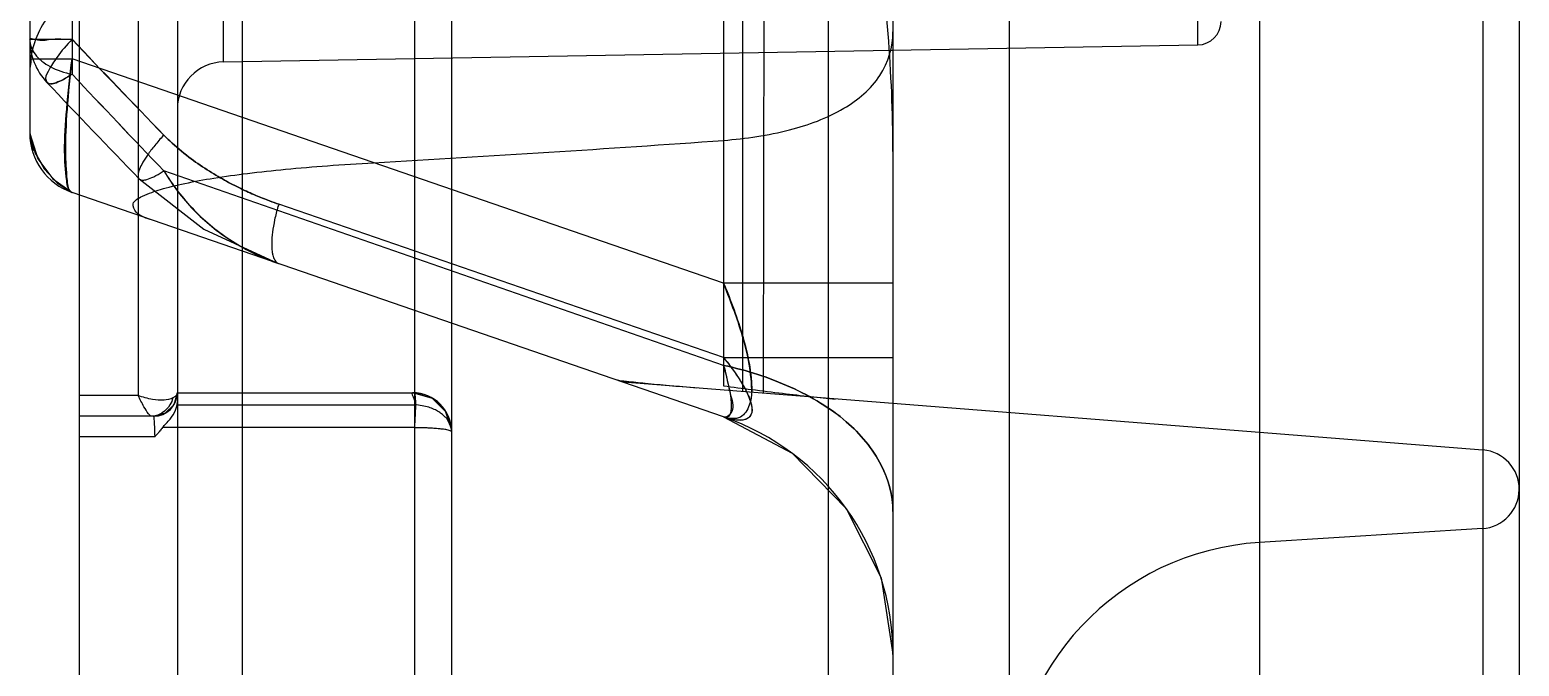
# Model space of a CAD drawing. Header units: millimetres. Extents: x 3267 to 5677, y -4731 to 2600.
# Drawn here: x 4723.35 to 4742.42, y -252.49 to -244.35 of the extents above; entities that cross this region are included whole.
import ezdxf

# ---------------------------------------------------------------- set-up
doc = ezdxf.new("R2010")
doc.units = ezdxf.units.MM
doc.header["$LTSCALE"] = 16.335
doc.layers.get('0').update_dxf_attribs({"linetype": 'CONTINUOUS'})

msp = doc.modelspace()

# ---------------------------------------------------------------- linework, layer by layer
at = {"color": 6, "linetype": 'Continuous'}
for p, q in [((4723.981, -365.077), (4723.981, -45.077)), ((4725.236, -99.547), (4725.236, -278.306)), ((4726.066, -114.238), (4726.066, -254.39)), ((4734.401, -116.63), (4734.401, -253.414)), ((4741.957, -141.183), (4741.957, -258.911)), ((4742.421, -141.685), (4742.421, -258.408)), ((4739.093, -142.366), (4739.093, -257.727)), ((4735.889, -145.777), (4735.889, -254.317)), ((4732.472, -151.117), (4732.472, -248.976)), ((4733.571, -204.106), (4733.571, -255.94)), ((4732.796, -207.725), (4732.74, -248.998)), ((4724.733, -221.745), (4724.733, -249.024)), ((4728.274, -225.918), (4728.274, -279.725)), ((4728.748, -226.047), (4728.748, -279.284)), ((4732.232, -233.807), (4732.232, -248.902)), ((4725.828, -244.758), (4725.828, -235.736)), ((4738.306, -244.54), (4738.306, -235.954)), ((4723.346, -237.44), (4723.346, -245.677)), ((4723.888, -238.39), (4723.888, -244.915)), ((4723.346, -244.467), (4723.888, -244.467)), ((4738.306, -244.54), (4725.828, -244.758)), ((4723.346, -244.716), (4723.888, -244.716)), ((4732.232, -247.589), (4723.888, -244.716)), ((4724.747, -246.252), (4725.577, -246.895)), ((4732.232, -248.64), (4725.063, -246.15)), ((4732.232, -249.3), (4723.888, -246.427)), ((4732.232, -248.54), (4726.534, -246.578)), ((4725.577, -246.895), (4726.527, -247.335)), ((4734.401, -247.589), (4732.232, -247.589)), ((4732.232, -248.54), (4734.401, -248.54)), ((4741.957, -249.723), (4730.944, -248.856)), ((4724.733, -249.024), (4723.981, -249.025)), ((4725.236, -248.99), (4728.274, -248.99)), ((4724.934, -249.292), (4723.981, -249.292)), ((4725.236, -249.145), (4728.274, -249.145)), ((4732.232, -249.3), (4733.11, -249.764)), ((4728.263, -249.437), (4725.045, -249.437)), ((4723.981, -249.551), (4724.231, -249.551)), ((4724.231, -249.551), (4724.95, -249.551)), ((4741.949, -250.728), (4739.093, -250.906)), ((4734.248, -251.361), (4734.401, -252.338))]:
    msp.add_line(p, q, dxfattribs=at)
for points in [[(4723.346, -245.674), (4723.451, -245.998), (4723.641, -246.253), (4723.888, -246.428)], [(4723.346, -245.677), (4723.415, -245.924), (4723.539, -246.135), (4723.7, -246.306), (4723.888, -246.427)], [(4723.401, -245.89), (4723.532, -246.126), (4723.698, -246.305)], [(4724.934, -249.292), (4725.082, -249.253), (4725.195, -249.141), (4725.236, -248.99)], [(4728.746, -249.455), (4728.683, -249.245), (4728.505, -249.062), (4728.251, -248.99)], [(4728.746, -249.456), (4728.671, -249.225), (4728.508, -249.063), (4728.274, -248.991)], [(4725.195, -249.142), (4725.085, -249.252), (4724.934, -249.292)], [(4733.109, -249.764), (4733.803, -250.472), (4734.248, -251.361)]]:
    msp.add_lwpolyline(points, dxfattribs=at)
for centre, radius, start, end in [((4738.301, -244.238), 0.301, 271.0003, 0), ((4724.15, -244.467), 0.804, 180, 223.3906), ((4814.876, -158.453), 125.209, 223.39048, 224.16692), ((4814.848, -158.48), 125.169, 223.39036, 224.16704), ((4815.286, -159.206), 125.297, 223.15994, 223.93916), ((4814.857, -159.615), 124.704, 223.15802, 223.94095), ((4725.839, -245.36), 0.603, 91, 180), ((4815.143, -158.449), 126.019, 223.3905, 224.16698), ((4724.15, -245.667), 0.804, 180, 251), ((4736.452, -217.503), 31.681, 262.3451, 263.0031), ((4724.934, -248.99), 0.301, 270, 0), ((4728.248, -249.49), 0.5, 0, 90), ((4731.185, -252.341), 3.216, 0, 70.9999), ((4741.917, -250.225), 0.504, 273.5697, 85.5), ((4739.306, -254.317), 3.417, 93.5697, 266.4303)]:
    msp.add_arc(centre, radius, start, end, dxfattribs=at)
msp.add_ellipse((4711.955, -214.117), major_axis=(96.55, 0), ratio=0.335213, start_param=-1.406478, end_param=-1.359208, dxfattribs=at)
for points, knots in [([(4734.401, -245.904), (4734.401, -244.899), (4734.206, -242.812), (4733.746, -239.609), (4733.557, -237.376), (4733.557, -236.227)], [0, 0, 0, 0, 0.310383, 0.645129, 1, 1, 1, 1]), ([(4723.888, -243.917), (4723.793, -243.968), (4723.619, -244.108), (4723.436, -244.388), (4723.372, -244.605), (4723.356, -244.716)], [0, 0, 0, 0, 0.327354, 0.659939, 1, 1, 1, 1]), ([(4723.346, -244.467), (4723.346, -244.445), (4723.486, -244.497), (4723.618, -244.449), (4723.794, -244.467), (4723.888, -244.467)], [0, 0, 0, 0, 0.12446, 0.477017, 1, 1, 1, 1]), ([(4723.346, -244.467), (4723.346, -244.534), (4723.408, -244.685), (4723.615, -244.836), (4723.79, -244.895), (4723.888, -244.915)], [0, 0, 0, 0, 0.268855, 0.599873, 1, 1, 1, 1]), ([(4723.346, -244.467), (4723.346, -244.534), (4723.408, -244.685), (4723.615, -244.836), (4723.79, -244.895), (4723.888, -244.915)], [0, 0, 0, 0, 0.268849, 0.599861, 1, 1, 1, 1]), ([(4723.888, -244.467), (4723.82, -244.539), (4723.702, -244.672), (4723.6, -244.84), (4723.523, -244.984), (4723.589, -245.036), (4723.613, -245.036)], [0, 0, 0, 0, 0.422553, 0.728105, 0.898993, 1, 1, 1, 1]), ([(4732.232, -245.76), (4732.517, -245.739), (4733.048, -245.661), (4733.753, -245.407), (4734.275, -244.978), (4734.401, -244.565), (4734.401, -244.371)], [0, 0, 0, 0, 0.304354, 0.569971, 0.792274, 1, 1, 1, 1]), ([(4723.362, -244.717), (4723.358, -244.734), (4723.36, -244.769), (4723.349, -244.818), (4723.347, -244.85), (4723.346, -244.866)], [0, 0, 0, 0, 0.345574, 0.696856, 1, 1, 1, 1]), ([(4723.888, -246.427), (4723.837, -246.409), (4723.805, -246.184), (4723.782, -245.86), (4723.818, -245.32), (4723.861, -244.93), (4723.888, -244.716)], [0, 0, 0, 0, 0.095241, 0.311086, 0.626207, 1, 1, 1, 1]), ([(4723.888, -244.716), (4723.861, -244.929), (4723.818, -245.318), (4723.782, -245.858), (4723.805, -246.183), (4723.836, -246.409), (4723.888, -246.427)], [0, 0, 0, 0, 0.372214, 0.687292, 0.904062, 1, 1, 1, 1]), ([(4723.888, -246.427), (4723.836, -246.409), (4723.812, -246.181), (4723.795, -245.861), (4723.821, -245.321), (4723.862, -244.931), (4723.888, -244.716)], [0, 0, 0, 0, 0.095402, 0.31016, 0.623994, 1, 1, 1, 1]), ([(4723.888, -244.716), (4723.862, -244.933), (4723.82, -245.324), (4723.795, -245.864), (4723.812, -246.183), (4723.837, -246.409), (4723.888, -246.427)], [0, 0, 0, 0, 0.378056, 0.691889, 0.905474, 1, 1, 1, 1]), ([(4723.888, -244.915), (4723.852, -244.938), (4723.786, -244.978), (4723.694, -245.021), (4723.637, -245.036), (4723.613, -245.036)], [0, 0, 0, 0, 0.42761, 0.763377, 1, 1, 1, 1]), ([(4723.613, -245.036), (4723.637, -245.036), (4723.694, -245.021), (4723.786, -244.978), (4723.852, -244.938), (4723.888, -244.915)], [0, 0, 0, 0, 0.236617, 0.572374, 1, 1, 1, 1]), ([(4723.346, -245.644), (4723.348, -245.671), (4723.353, -245.726), (4723.377, -245.806), (4723.379, -245.864), (4723.389, -245.89)], [0, 0, 0, 0, 0.325955, 0.667192, 1, 1, 1, 1]), ([(4725.063, -245.692), (4725.055, -245.7), (4725.011, -245.749), (4724.935, -245.837), (4724.848, -245.955), (4724.784, -246.057), (4724.749, -246.131), (4724.735, -246.18), (4724.731, -246.213), (4724.737, -246.247), (4724.765, -246.266), (4724.784, -246.269), (4724.794, -246.269)], [0, 0, 0, 0, 0.043607, 0.277234, 0.485534, 0.65549, 0.781262, 0.828118, 0.865564, 0.922995, 0.957235, 1, 1, 1, 1]), ([(4725.063, -245.692), (4725.087, -245.718), (4725.189, -245.818), (4725.372, -245.971), (4725.609, -246.135), (4725.833, -246.268), (4726.041, -246.376), (4726.233, -246.463), (4726.396, -246.529), (4726.495, -246.564), (4726.534, -246.578)], [0, 0, 0, 0, 0.0618, 0.246391, 0.41241, 0.561693, 0.696116, 0.817635, 0.928299, 1, 1, 1, 1]), ([(4726.534, -246.578), (4726.495, -246.564), (4726.396, -246.529), (4726.233, -246.463), (4726.041, -246.376), (4725.833, -246.268), (4725.609, -246.135), (4725.372, -245.971), (4725.189, -245.818), (4725.087, -245.718), (4725.063, -245.692)], [0, 0, 0, 0, 0.071701, 0.182365, 0.303884, 0.438306, 0.58759, 0.753609, 0.9382, 1, 1, 1, 1]), ([(4724.917, -246.781), (4724.844, -246.756), (4724.723, -246.735), (4724.638, -246.548), (4724.829, -246.453), (4725.036, -246.378), (4725.351, -246.305), (4725.721, -246.237), (4726.152, -246.179), (4726.637, -246.127), (4727.176, -246.081), (4727.552, -246.057), (4727.749, -246.046)], [0, 0, 0, 0, 0.066038, 0.098395, 0.142168, 0.2126, 0.304016, 0.412438, 0.536932, 0.676546, 0.830693, 1, 1, 1, 1]), ([(4724.794, -246.269), (4724.811, -246.268), (4724.859, -246.26), (4724.943, -246.223), (4725.014, -246.182), (4725.056, -246.154), (4725.063, -246.15)], [0, 0, 0, 0, 0.170603, 0.493323, 0.91525, 1, 1, 1, 1]), ([(4724.794, -246.269), (4724.811, -246.268), (4724.859, -246.26), (4724.943, -246.223), (4725.014, -246.182), (4725.056, -246.154), (4725.063, -246.15)], [0, 0, 0, 0, 0.170602, 0.49332, 0.915245, 1, 1, 1, 1]), ([(4725.063, -246.15), (4725.174, -246.331), (4725.433, -246.67), (4725.935, -247.078), (4726.327, -247.266), (4726.534, -247.338)], [0, 0, 0, 0, 0.33149, 0.657711, 1, 1, 1, 1]), ([(4725.063, -246.15), (4725.171, -246.33), (4725.426, -246.669), (4725.93, -247.076), (4726.324, -247.265), (4726.534, -247.338)], [0, 0, 0, 0, 0.327582, 0.652913, 1, 1, 1, 1]), ([(4726.534, -246.578), (4726.531, -246.588), (4726.511, -246.654), (4726.481, -246.773), (4726.453, -246.929), (4726.442, -247.065), (4726.446, -247.163), (4726.457, -247.226), (4726.468, -247.262), (4726.482, -247.292), (4726.502, -247.32), (4726.521, -247.333), (4726.534, -247.338)], [0, 0, 0, 0, 0.040045, 0.258689, 0.460907, 0.63408, 0.771298, 0.826207, 0.872632, 0.913103, 0.949687, 1, 1, 1, 1]), ([(4732.593, -248.949), (4732.587, -248.824), (4732.558, -248.56), (4732.433, -248.105), (4732.307, -247.782), (4732.232, -247.589)], [0, 0, 0, 0, 0.264178, 0.561767, 1, 1, 1, 1]), ([(4732.232, -247.589), (4732.31, -247.776), (4732.437, -248.114), (4732.562, -248.581), (4732.595, -248.863), (4732.592, -248.986)], [0, 0, 0, 0, 0.418085, 0.745969, 1, 1, 1, 1]), ([(4732.592, -248.986), (4732.594, -248.861), (4732.571, -248.588), (4732.442, -248.12), (4732.312, -247.785), (4732.232, -247.589)], [0, 0, 0, 0, 0.257585, 0.563791, 1, 1, 1, 1]), ([(4732.232, -247.589), (4732.326, -247.815), (4732.476, -248.207), (4732.584, -248.734), (4732.607, -249.094), (4732.461, -249.344), (4732.3, -249.323), (4732.232, -249.3)], [0, 0, 0, 0, 0.362568, 0.62083, 0.798578, 0.893599, 1, 1, 1, 1]), ([(4732.232, -248.54), (4732.291, -248.612), (4732.392, -248.747), (4732.517, -248.95), (4732.59, -249.116), (4732.606, -249.274), (4732.502, -249.349), (4732.374, -249.341), (4732.285, -249.318), (4732.232, -249.3)], [0, 0, 0, 0, 0.230817, 0.418219, 0.583557, 0.690561, 0.770647, 0.862861, 1, 1, 1, 1]), ([(4732.232, -248.54), (4732.267, -248.583), (4732.332, -248.667), (4732.419, -248.792), (4732.492, -248.909), (4732.545, -249.017), (4732.582, -249.113), (4732.597, -249.195), (4732.589, -249.266), (4732.552, -249.317), (4732.492, -249.342), (4732.418, -249.344), (4732.329, -249.33), (4732.266, -249.312), (4732.232, -249.3)], [0, 0, 0, 0, 0.13763, 0.263243, 0.376787, 0.476469, 0.560334, 0.629047, 0.683638, 0.729563, 0.77823, 0.837842, 0.911193, 1, 1, 1, 1]), ([(4732.232, -248.64), (4732.527, -248.702), (4732.955, -248.84), (4733.472, -249.109), (4733.895, -249.411), (4734.275, -249.863), (4734.401, -250.306), (4734.401, -250.509)], [0, 0, 0, 0, 0.29434, 0.435828, 0.568484, 0.801601, 1, 1, 1, 1]), ([(4732.232, -248.64), (4732.271, -248.769), (4732.297, -248.962), (4732.384, -249.228), (4732.264, -249.311), (4732.232, -249.3)], [0, 0, 0, 0, 0.553767, 0.860353, 1, 1, 1, 1]), ([(4734.401, -250.508), (4734.401, -250.305), (4734.275, -249.863), (4733.895, -249.411), (4733.471, -249.109), (4732.955, -248.84), (4732.527, -248.702), (4732.232, -248.64)], [0, 0, 0, 0, 0.19841, 0.431538, 0.564194, 0.705677, 1, 1, 1, 1]), ([(4732.232, -249.3), (4732.246, -249.305), (4732.276, -249.31), (4732.315, -249.279), (4732.331, -249.224), (4732.335, -249.15), (4732.328, -249.053), (4732.299, -248.879), (4732.262, -248.739), (4732.232, -248.64)], [0, 0, 0, 0, 0.060095, 0.113181, 0.184249, 0.284195, 0.41583, 0.579458, 1, 1, 1, 1]), ([(4731.89, -248.931), (4731.771, -248.921), (4731.549, -248.903), (4731.248, -248.876), (4731.024, -248.849), (4730.898, -248.84), (4730.856, -248.826)], [0, 0, 0, 0, 0.344361, 0.641232, 0.872234, 1, 1, 1, 1]), ([(4724.911, -249.292), (4724.893, -249.292), (4724.853, -249.242), (4724.799, -249.157), (4724.757, -249.073), (4724.733, -249.024)], [0, 0, 0, 0, 0.163125, 0.497027, 1, 1, 1, 1]), ([(4725.177, -249.057), (4725.143, -249.074), (4725.055, -249.092), (4724.903, -249.079), (4724.793, -249.048), (4724.733, -249.024)], [0, 0, 0, 0, 0.25274, 0.575426, 1, 1, 1, 1]), ([(4725.177, -249.057), (4725.171, -249.088), (4725.123, -249.201), (4725.002, -249.292), (4724.911, -249.292)], [0, 0, 0, 0, 0.259214, 1, 1, 1, 1]), ([(4725.045, -249.437), (4725.076, -249.399), (4725.144, -249.335), (4725.214, -249.225), (4725.236, -249.145), (4725.236, -249.109)], [0, 0, 0, 0, 0.375452, 0.72106, 1, 1, 1, 1]), ([(4725.236, -248.99), (4725.236, -248.998), (4725.23, -249.017), (4725.208, -249.039), (4725.188, -249.051), (4725.177, -249.057)], [0, 0, 0, 0, 0.265419, 0.588982, 1, 1, 1, 1]), ([(4728.251, -248.99), (4728.225, -248.992), (4728.282, -249.078), (4728.278, -249.119), (4728.274, -249.145)], [0, 0, 0, 0, 0.487742, 1, 1, 1, 1]), ([(4728.274, -249.438), (4728.274, -249.432), (4728.276, -249.417), (4728.278, -249.393), (4728.28, -249.365), (4728.282, -249.337), (4728.284, -249.304), (4728.286, -249.269), (4728.288, -249.224), (4728.289, -249.181), (4728.289, -249.141), (4728.289, -249.109), (4728.288, -249.08), (4728.287, -249.052), (4728.284, -249.024), (4728.281, -249.006), (4728.277, -248.991), (4728.274, -248.991)], [0, 0, 0, 0, 0.038833, 0.099222, 0.161658, 0.225552, 0.290314, 0.376996, 0.462776, 0.586698, 0.664114, 0.735526, 0.79979, 0.856225, 0.924824, 0.977673, 1, 1, 1, 1]), ([(4732.593, -248.949), (4732.725, -248.965), (4732.976, -248.996), (4733.334, -249.039), (4733.56, -249.062), (4733.667, -249.07)], [0, 0, 0, 0, 0.367433, 0.703653, 1, 1, 1, 1]), ([(4724.95, -249.551), (4724.949, -249.516), (4724.948, -249.466), (4724.945, -249.403), (4724.944, -249.365), (4724.941, -249.336), (4724.94, -249.312), (4724.937, -249.301), (4724.936, -249.292), (4724.934, -249.292)], [0, 0, 0, 0, 0.408944, 0.579099, 0.72342, 0.839705, 0.925782, 0.97959, 1, 1, 1, 1]), ([(4728.748, -249.49), (4728.748, -249.477), (4728.748, -249.455), (4728.741, -249.425), (4728.728, -249.399), (4728.714, -249.369), (4728.696, -249.333), (4728.666, -249.299), (4728.629, -249.266), (4728.582, -249.232), (4728.523, -249.201), (4728.452, -249.174), (4728.368, -249.153), (4728.306, -249.147), (4728.274, -249.145)], [0, 0, 0, 0, 0.061518, 0.103748, 0.142546, 0.195425, 0.259794, 0.32712, 0.403897, 0.493247, 0.595796, 0.713666, 0.848203, 1, 1, 1, 1]), ([(4725.045, -249.437), (4725.034, -249.451), (4725.013, -249.478), (4724.981, -249.516), (4724.96, -249.54), (4724.95, -249.551)], [0, 0, 0, 0, 0.361744, 0.684228, 1, 1, 1, 1]), ([(4728.748, -249.49), (4728.748, -249.487), (4728.737, -249.478), (4728.716, -249.472), (4728.689, -249.465), (4728.657, -249.46), (4728.629, -249.456), (4728.6, -249.453), (4728.571, -249.45), (4728.538, -249.448), (4728.506, -249.445), (4728.477, -249.444), (4728.449, -249.442), (4728.404, -249.44), (4728.358, -249.439), (4728.309, -249.438), (4728.286, -249.438), (4728.274, -249.438)], [0, 0, 0, 0, 0.023374, 0.070896, 0.140581, 0.196406, 0.268962, 0.319897, 0.375116, 0.454469, 0.52307, 0.578366, 0.635871, 0.695611, 0.85645, 0.92669, 1, 1, 1, 1])]:
    msp.add_open_spline(points, degree=3, knots=knots, dxfattribs=at)

doc.saveas('drawing.dxf')
